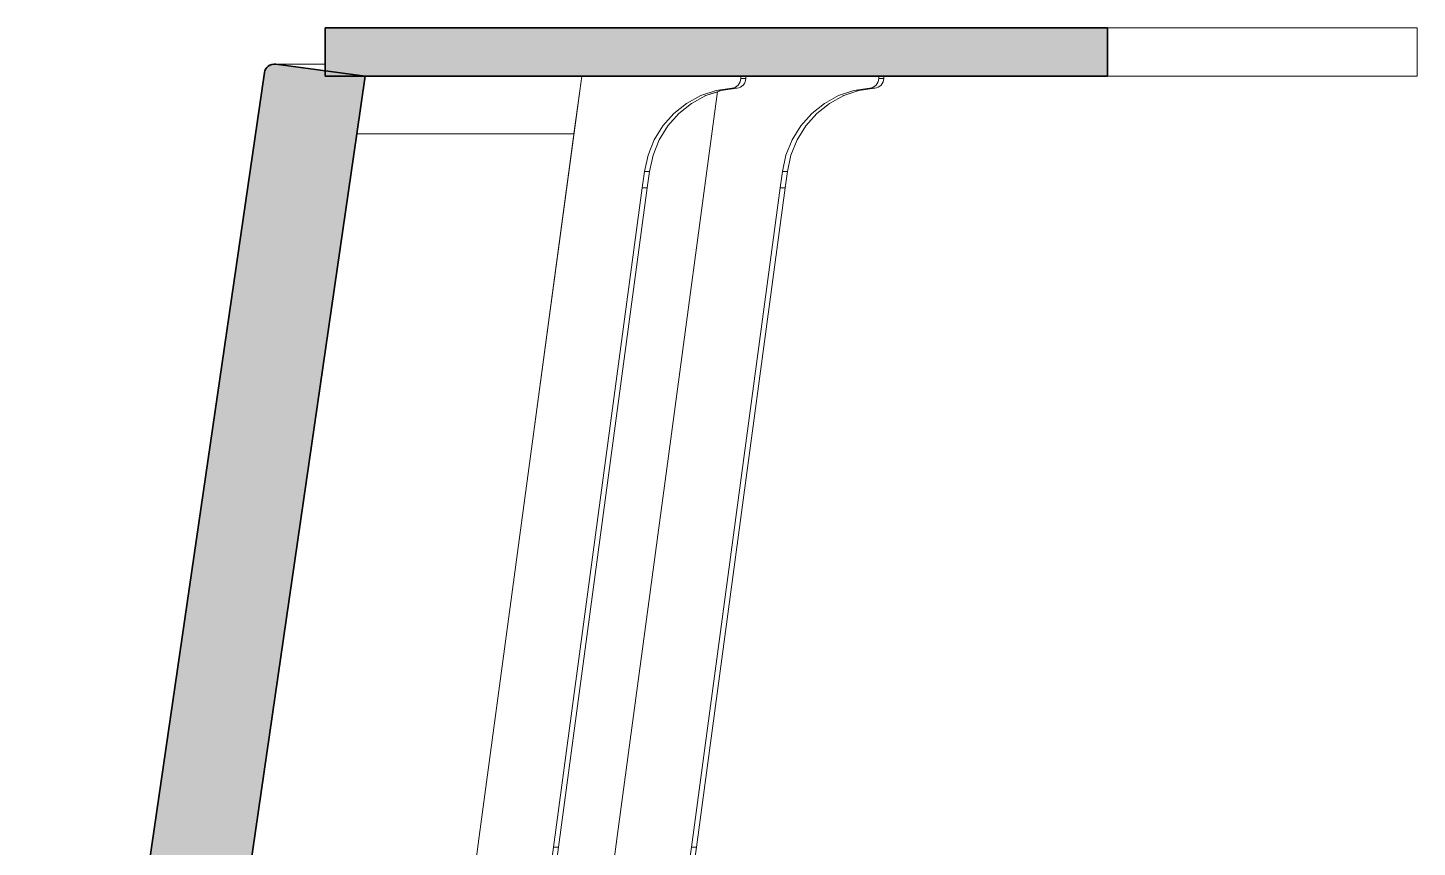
# Model space of a CAD drawing. Header units: millimetres. Extents: x -48147 to 1422273, y -494195 to 18123.
# Drawn here: x 1395971 to 1396688, y -486702 to -486279 of the extents above; entities that cross this region are included whole.
import ezdxf

# ---------------------------------------------------------------- set-up
doc = ezdxf.new("R2010")
doc.units = ezdxf.units.MM
doc.header["$MEASUREMENT"] = 0
doc.linetypes.add('Wipeout_Contour', pattern=[1000, 0, -1000])
doc.layers.add('New_A-35-M_FFE_Fixed', color=7, linetype='Continuous')
doc.layers.add('New_A-35-M_FFE_Fixed_Pen_No__1', color=7, linetype='Continuous', lineweight=13)
doc.layers.add('New_A-35-M_FFE_Fixed_Pen_No__104', color=7, linetype='Continuous', lineweight=15, true_color=0xa6a6a6)
doc.layers.add('New_A-35-M_FFE_Fixed_Pen_No__44', color=7, linetype='Continuous', lineweight=35, true_color=0x444444)

# ---------------------------------------------------------------- blocks, each defined once
blk = doc.blocks.new('Section Elem_317_2', base_point=(1383917.51, -489195.03))
at = {"color": 254, "linetype": 'Wipeout_Contour', "lineweight": 0, "ltscale": 5915394.389580258}
blk.add_wipeout([(1396527.9, -486304.35), (1396687.74, -486304.35), (1396687.74, -486279.35), (1396527.9, -486279.35)], dxfattribs=at).dxf.layer = 'New_A-35-M_FFE_Fixed'
at = {"color": 254, "linetype": 'Wipeout_Contour', "lineweight": 0, "ltscale": 5913526.513430994}
blk.add_wipeout([(1396097.7, -486298.09), (1396098.71, -486298.13), (1396124.15, -486298.13), (1396124.15, -486298.09)], dxfattribs=at).dxf.layer = 'New_A-35-M_FFE_Fixed'
at = {"color": 254, "linetype": 'Wipeout_Contour', "lineweight": 0, "ltscale": 5914401.516148007}
blk.add_wipeout([(1396338.6, -486306.38), (1396338.34, -486307.29), (1396340.93, -486307.29), (1396341.19, -486306.38)], dxfattribs=at).dxf.layer = 'New_A-35-M_FFE_Fixed'
at = {"color": 254, "linetype": 'Wipeout_Contour', "lineweight": 0, "ltscale": 5914668.639556591}
blk.add_wipeout([(1396412.45, -486305.44), (1396412.45, -486304.35), (1396409.86, -486304.35), (1396409.86, -486305.44)], dxfattribs=at).dxf.layer = 'New_A-35-M_FFE_Fixed'
at = {"color": 254, "linetype": 'Wipeout_Contour', "lineweight": 0, "ltscale": 5914643.96869124}
blk.add_wipeout([(1396399.67, -486311.64), (1396407.89, -486310.43), (1396405.3, -486310.43), (1396397.08, -486311.64)], dxfattribs=at).dxf.layer = 'New_A-35-M_FFE_Fixed'
at = {"color": 254, "linetype": 'Wipeout_Contour', "lineweight": 0, "ltscale": 5914571.514645956}
blk.add_wipeout([(1396377.87, -486323.56), (1396384.44, -486318.31), (1396381.85, -486318.31), (1396375.28, -486323.56)], dxfattribs=at).dxf.layer = 'New_A-35-M_FFE_Fixed'
at = {"color": 254, "linetype": 'Wipeout_Contour', "lineweight": 0, "ltscale": 5914277.201894562}
blk.add_wipeout([(1396298.5, -486329.9), (1396294.03, -486337.14), (1396296.62, -486337.14), (1396301.09, -486329.9)], dxfattribs=at).dxf.layer = 'New_A-35-M_FFE_Fixed'
at = {"color": 254, "linetype": 'Wipeout_Contour', "lineweight": 0, "ltscale": 5914541.534912918}
blk.add_wipeout([(1396364.59, -486345.06), (1396367.8, -486337.14), (1396365.21, -486337.14), (1396362, -486345.06)], dxfattribs=at).dxf.layer = 'New_A-35-M_FFE_Fixed'
at = {"color": 254, "linetype": 'Wipeout_Contour', "lineweight": 0, "ltscale": 5914279.267712841}
blk.add_wipeout([(1396291.56, -486353.44), (1396288.98, -486353.44), (1396287.84, -486361.88), (1396290.43, -486361.88)], dxfattribs=at).dxf.layer = 'New_A-35-M_FFE_Fixed'
at = {"color": 254, "linetype": 'Wipeout_Contour', "lineweight": 0, "ltscale": 5914548.126282755}
blk.add_wipeout([(1396361.6, -486361.88), (1396362.74, -486353.44), (1396360.15, -486353.44), (1396359.01, -486361.88)], dxfattribs=at).dxf.layer = 'New_A-35-M_FFE_Fixed'
at = {"layer": 'New_A-35-M_FFE_Fixed_Pen_No__1', "linetype": 'Continuous'}
for p, q in [((1396687.74, -486279.35), (1396527.9, -486279.35)), ((1396687.74, -486279.35), (1396687.74, -486304.35)), ((1396687.74, -486304.35), (1396527.9, -486304.35))]:
    blk.add_line(p, q, dxfattribs=at)
at = {"layer": 'New_A-35-M_FFE_Fixed_Pen_No__44', "linetype": 'Continuous'}
for q in [(1396124.15, -486279.35), (1396527.9, -486304.35)]:
    blk.add_line((1396527.9, -486279.35), q, dxfattribs=at)
at = {"color": 254, "linetype": 'Wipeout_Contour', "lineweight": 0, "ltscale": 5914400.592088836}
blk.add_wipeout([(1396337.37, -486308.87), (1396339.95, -486308.87), (1396340.52, -486308.13), (1396337.93, -486308.13)], dxfattribs=at).dxf.layer = 'New_A-35-M_FFE_Fixed'
at = {"color": 254, "linetype": 'Wipeout_Contour', "lineweight": 0, "ltscale": 5914591.688290986}
blk.add_wipeout([(1396384.44, -486318.31), (1396391.78, -486314.3), (1396389.19, -486314.3), (1396381.85, -486318.31)], dxfattribs=at).dxf.layer = 'New_A-35-M_FFE_Fixed'
at = {"color": 254, "linetype": 'Wipeout_Contour', "lineweight": 0, "ltscale": 5914660.302848124}
blk.add_wipeout([(1396407.89, -486310.43), (1396408.79, -486310.29), (1396406.2, -486310.29), (1396405.3, -486310.43)], dxfattribs=at).dxf.layer = 'New_A-35-M_FFE_Fixed'
at = {"color": 254, "linetype": 'Wipeout_Contour', "lineweight": 0, "ltscale": 5914287.293993958}
blk.add_wipeout([(1396304.11, -486323.56), (1396298.5, -486329.9), (1396301.09, -486329.9), (1396306.69, -486323.56)], dxfattribs=at).dxf.layer = 'New_A-35-M_FFE_Fixed'
at = {"color": 254, "linetype": 'Wipeout_Contour', "lineweight": 0, "ltscale": 5914556.154682463}
blk.add_wipeout([(1396372.27, -486329.9), (1396377.87, -486323.56), (1396375.28, -486323.56), (1396369.68, -486329.9)], dxfattribs=at).dxf.layer = 'New_A-35-M_FFE_Fixed'
at = {"color": 254, "linetype": 'Wipeout_Contour', "lineweight": 0, "ltscale": 5914272.675268833}
blk.add_wipeout([(1396294.03, -486337.14), (1396290.83, -486345.06), (1396293.41, -486345.06), (1396296.62, -486337.14)], dxfattribs=at).dxf.layer = 'New_A-35-M_FFE_Fixed'
at = {"color": 254, "linetype": 'Wipeout_Contour', "lineweight": 0, "ltscale": 5914542.706922175}
blk.add_wipeout([(1396364.59, -486345.06), (1396362, -486345.06), (1396360.15, -486353.44), (1396362.74, -486353.44)], dxfattribs=at).dxf.layer = 'New_A-35-M_FFE_Fixed'
at = {"color": 254, "linetype": 'Wipeout_Contour', "lineweight": 0, "ltscale": 5914419.841548692}
blk.add_wipeout([(1396241.99, -486701.89), (1396244.58, -486701.89), (1396290.43, -486361.88), (1396287.84, -486361.88)], dxfattribs=at).dxf.layer = 'New_A-35-M_FFE_Fixed'
at = {"color": 254, "linetype": 'Wipeout_Contour', "lineweight": 0, "ltscale": 5914670.259168819}
blk.add_wipeout([(1396411.69, -486308.13), (1396412.11, -486307.29), (1396409.52, -486307.29), (1396409.1, -486308.13)], dxfattribs=at).dxf.layer = 'New_A-35-M_FFE_Fixed'
at = {"color": 254, "linetype": 'Wipeout_Contour', "lineweight": 0, "ltscale": 5914394.472341558}
blk.add_wipeout([(1396335.89, -486309.97), (1396335.03, -486310.29), (1396337.62, -486310.29), (1396338.48, -486309.97)], dxfattribs=at).dxf.layer = 'New_A-35-M_FFE_Fixed'
at = {"color": 254, "linetype": 'Wipeout_Contour', "lineweight": 0, "ltscale": 5914616.079775771}
blk.add_wipeout([(1396391.78, -486314.3), (1396399.67, -486311.64), (1396397.08, -486311.64), (1396389.19, -486314.3)], dxfattribs=at).dxf.layer = 'New_A-35-M_FFE_Fixed'
at = {"color": 254, "linetype": 'Wipeout_Contour', "lineweight": 0, "ltscale": 5914302.653484019}
blk.add_wipeout([(1396313.26, -486318.31), (1396310.67, -486318.31), (1396304.11, -486323.56), (1396306.69, -486323.56)], dxfattribs=at).dxf.layer = 'New_A-35-M_FFE_Fixed'
at = {"color": 254, "linetype": 'Wipeout_Contour', "lineweight": 0, "ltscale": 5914546.062072095}
blk.add_wipeout([(1396367.8, -486337.14), (1396372.27, -486329.9), (1396369.68, -486329.9), (1396365.21, -486337.14)], dxfattribs=at).dxf.layer = 'New_A-35-M_FFE_Fixed'
at = {"color": 254, "linetype": 'Wipeout_Contour', "lineweight": 0, "ltscale": 5914273.847818265}
blk.add_wipeout([(1396288.98, -486353.44), (1396291.56, -486353.44), (1396293.41, -486345.06), (1396290.83, -486345.06)], dxfattribs=at).dxf.layer = 'New_A-35-M_FFE_Fixed'
at = {"color": 254, "linetype": 'Wipeout_Contour', "lineweight": 0, "ltscale": 5914397.06693184}
blk.add_wipeout([(1396336.68, -486309.5), (1396335.89, -486309.97), (1396338.48, -486309.97), (1396339.27, -486309.5)], dxfattribs=at).dxf.layer = 'New_A-35-M_FFE_Fixed'
at = {"color": 254, "linetype": 'Wipeout_Contour', "lineweight": 0, "ltscale": 5914669.454624413}
blk.add_wipeout([(1396411.13, -486308.87), (1396411.69, -486308.13), (1396409.1, -486308.13), (1396408.54, -486308.87)], dxfattribs=at).dxf.layer = 'New_A-35-M_FFE_Fixed'
at = {"color": 254, "linetype": 'Wipeout_Contour', "lineweight": 0, "ltscale": 5914391.440487603}
blk.add_wipeout([(1396337.62, -486310.29), (1396335.03, -486310.29), (1396334.13, -486310.43), (1396336.71, -486310.43)], dxfattribs=at).dxf.layer = 'New_A-35-M_FFE_Fixed'
at = {"color": 254, "linetype": 'Wipeout_Contour', "lineweight": 0, "ltscale": 5914665.92936526}
blk.add_wipeout([(1396409.65, -486309.97), (1396410.44, -486309.5), (1396407.85, -486309.5), (1396407.07, -486309.97)], dxfattribs=at).dxf.layer = 'New_A-35-M_FFE_Fixed'
at = {"color": 254, "linetype": 'Wipeout_Contour', "lineweight": 0, "ltscale": 5914375.106466191}
blk.add_wipeout([(1396325.91, -486311.64), (1396328.5, -486311.64), (1396336.71, -486310.43), (1396334.13, -486310.43)], dxfattribs=at).dxf.layer = 'New_A-35-M_FFE_Fixed'
at = {"color": 254, "linetype": 'Wipeout_Contour', "lineweight": 0, "ltscale": 5914663.334734101}
blk.add_wipeout([(1396408.79, -486310.29), (1396409.65, -486309.97), (1396407.07, -486309.97), (1396406.2, -486310.29)], dxfattribs=at).dxf.layer = 'New_A-35-M_FFE_Fixed'
at = {"color": 254, "linetype": 'Wipeout_Contour', "lineweight": 0, "ltscale": 5914401.396575594}
blk.add_wipeout([(1396338.34, -486307.29), (1396337.93, -486308.13), (1396340.52, -486308.13), (1396340.93, -486307.29)], dxfattribs=at).dxf.layer = 'New_A-35-M_FFE_Fixed'
at = {"color": 254, "linetype": 'Wipeout_Contour', "lineweight": 0, "ltscale": 5914347.217834054}
blk.add_wipeout([(1396328.5, -486311.64), (1396325.91, -486311.64), (1396318.01, -486314.3), (1396320.6, -486314.3)], dxfattribs=at).dxf.layer = 'New_A-35-M_FFE_Fixed'
at = {"color": 254, "linetype": 'Wipeout_Contour', "lineweight": 0, "ltscale": 5914667.99394244}
blk.add_wipeout([(1396410.44, -486309.5), (1396411.13, -486308.87), (1396408.54, -486308.87), (1396407.85, -486309.5)], dxfattribs=at).dxf.layer = 'New_A-35-M_FFE_Fixed'
at = {"color": 254, "linetype": 'Wipeout_Contour', "lineweight": 0, "ltscale": 5914669.809240887}
blk.add_wipeout([(1396412.36, -486306.38), (1396412.45, -486305.44), (1396409.86, -486305.44), (1396409.78, -486306.38)], dxfattribs=at).dxf.layer = 'New_A-35-M_FFE_Fixed'
at = {"color": 254, "linetype": 'Wipeout_Contour', "lineweight": 0, "ltscale": 5914322.82670715}
blk.add_wipeout([(1396318.01, -486314.3), (1396310.67, -486318.31), (1396313.26, -486318.31), (1396320.6, -486314.3)], dxfattribs=at).dxf.layer = 'New_A-35-M_FFE_Fixed'
at = {"color": 254, "linetype": 'Wipeout_Contour', "lineweight": 0, "ltscale": 5914399.131460769}
blk.add_wipeout([(1396337.37, -486308.87), (1396336.68, -486309.5), (1396339.27, -486309.5), (1396339.95, -486308.87)], dxfattribs=at).dxf.layer = 'New_A-35-M_FFE_Fixed'
at = {"color": 254, "linetype": 'Wipeout_Contour', "lineweight": 0, "ltscale": 5914400.946529508}
blk.add_wipeout([(1396338.69, -486305.44), (1396338.6, -486306.38), (1396341.19, -486306.38), (1396341.28, -486305.44)], dxfattribs=at).dxf.layer = 'New_A-35-M_FFE_Fixed'
at = {"color": 254, "linetype": 'Wipeout_Contour', "lineweight": 0, "ltscale": 5914670.378800548}
blk.add_wipeout([(1396412.11, -486307.29), (1396412.36, -486306.38), (1396409.78, -486306.38), (1396409.52, -486307.29)], dxfattribs=at).dxf.layer = 'New_A-35-M_FFE_Fixed'
at = {"color": 254, "linetype": 'Wipeout_Contour', "lineweight": 0, "ltscale": 5914399.776783728}
blk.add_wipeout([(1396338.69, -486304.35), (1396338.69, -486305.44), (1396341.28, -486305.44), (1396341.28, -486304.35)], dxfattribs=at).dxf.layer = 'New_A-35-M_FFE_Fixed'
at = {"color": 254, "linetype": 'Wipeout_Contour', "lineweight": 0, "ltscale": 125686575.5722808}
blk.add_wipeout([(1396038.26, -487494.28), (1396038.26, -487495.28), (1396149.55, -487495.28), (1396149.55, -487464.18), (1396149, -487463.36), (1396145.03, -487453.52), (1396143.16, -487443.03), (1396143.49, -487432.37), (1396149.55, -487387.42), (1396149.55, -487167.53), (1396179.2, -487167.53), (1396288.98, -486353.44), (1396290.83, -486345.06), (1396294.03, -486337.14), (1396298.5, -486329.9), (1396304.11, -486323.56), (1396310.67, -486318.31), (1396318.01, -486314.3), (1396325.91, -486311.64), (1396334.13, -486310.43), (1396335.03, -486310.29), (1396335.89, -486309.97), (1396336.68, -486309.5), (1396337.37, -486308.87), (1396337.93, -486308.13), (1396338.34, -486307.29), (1396338.6, -486306.38), (1396338.69, -486305.44), (1396338.69, -486304.35), (1396256.58, -486304.35), (1396152.88, -487073.4), (1396151.71, -487078.63), (1396149.66, -487083.55), (1396146.79, -487088.02), (1396143.21, -487091.89), (1396139.01, -487095.03), (1396134.34, -487097.35), (1396129.34, -487098.78), (1396124.18, -487099.26), (1396074.74, -487099.26), (1396074.73, -487102.88), (1396074.73, -487106.51), (1396074.73, -487110.17), (1396074.75, -487113.76), (1396074.77, -487117.38), (1396074.81, -487121.01), (1396074.85, -487124.63), (1396074.9, -487128.26), (1396074.98, -487132.94), (1396075.08, -487137.61), (1396075.19, -487142.29), (1396075.32, -487146.97), (1396075.46, -487151.65), (1396075.61, -487156.32), (1396075.78, -487161), (1396075.94, -487165.02), (1396082.41, -487166.18), (1396092.09, -487167.89), (1396101.77, -487169.56), (1396111.46, -487171.2), (1396116.81, -487172.73), (1396121.79, -487175.29), (1396126.2, -487178.79), (1396129.88, -487183.09), (1396132.71, -487188.04), (1396134.56, -487193.46), (1396135.39, -487199.15), (1396135.15, -487204.9), (1396103.78, -487437.58), (1396101.43, -487448.02), (1396097.33, -487457.87), (1396091.6, -487466.81), (1396084.42, -487474.55), (1396076.03, -487480.83), (1396066.69, -487485.48), (1396056.7, -487488.32), (1396046.38, -487489.28), (1396043.09, -487489.28), (1396042.15, -487489.38), (1396041.24, -487489.66), (1396040.41, -487490.12), (1396039.67, -487490.75), (1396039.07, -487491.5), (1396038.63, -487492.37), (1396038.35, -487493.31)], dxfattribs=at).dxf.layer = 'New_A-35-M_FFE_Fixed'
at = {"color": 254, "linetype": 'Wipeout_Contour', "lineweight": 0, "ltscale": 4435158.150956412}
blk.add_wipeout([(1396098.71, -486298.13), (1396124.15, -486301.56), (1396124.15, -486298.13)], dxfattribs=at).dxf.layer = 'New_A-35-M_FFE_Fixed'
at = {"color": 254, "linetype": 'Wipeout_Contour', "lineweight": 0, "ltscale": 5913884.706927121}
blk.add_wipeout([(1396144.85, -486304.35), (1396140.56, -486334.07), (1396252.58, -486334.07), (1396256.58, -486304.35)], dxfattribs=at).dxf.layer = 'New_A-35-M_FFE_Fixed'
at = {"color": 254, "linetype": 'Wipeout_Contour', "lineweight": 0, "ltscale": 5914688.689204469}
blk.add_wipeout([(1396361.6, -486361.88), (1396359.01, -486361.88), (1396313.17, -486701.89), (1396315.75, -486701.89)], dxfattribs=at).dxf.layer = 'New_A-35-M_FFE_Fixed'
at = {"color": 254, "linetype": 'Wipeout_Contour', "lineweight": 0, "ltscale": 5914745.114823518}
blk.add_wipeout([(1396241.99, -486701.89), (1396179.2, -487167.53), (1396181.79, -487167.53), (1396244.58, -486701.89)], dxfattribs=at).dxf.layer = 'New_A-35-M_FFE_Fixed'
at = {"layer": 'New_A-35-M_FFE_Fixed_Pen_No__1', "linetype": 'Continuous'}
for p, q in [((1396097.7, -486298.09), (1396124.15, -486298.09)), ((1396098.71, -486298.13), (1396124.15, -486298.13))]:
    blk.add_line(p, q, dxfattribs=at)
at = {"layer": 'New_A-35-M_FFE_Fixed_Pen_No__44', "linetype": 'Continuous'}
blk.add_line((1396124.15, -486279.35), (1396124.15, -486304.35), dxfattribs=at)
at = {"color": 254, "linetype": 'Wipeout_Contour', "lineweight": 0, "ltscale": 5914187.510201894}
blk.add_wipeout([(1396033.13, -487073.33), (1396152.89, -487073.33), (1396252.58, -486334.07), (1396140.56, -486334.07)], dxfattribs=at).dxf.layer = 'New_A-35-M_FFE_Fixed'
at = {"layer": 'New_A-35-M_FFE_Fixed_Pen_No__104', "linetype": 'Continuous'}
blk.add_hatch(color=256, dxfattribs=at).paths.add_polyline_path([(1396093.11, -486301.44), (1396092.87, -486302.39), (1396030.94, -486726.8), (1396028.35, -486742.19), (1396025.08, -486757.46), (1396021.15, -486772.59), (1396016.55, -486787.53), (1396011.3, -486802.28), (1396005.4, -486816.79), (1395998.87, -486831.06), (1395991.72, -486845.04), (1395984.16, -486864.21), (1395978.25, -486883.91), (1395974.03, -486904.02), (1395971.52, -486924.39), (1395970.76, -486944.89), (1395971.73, -486965.39), (1395974.44, -486985.73), (1395978.87, -487005.8), (1395980.51, -487012.64), (1395981.81, -487019.55), (1395982.78, -487026.51), (1395983.42, -487033.5), (1395983.71, -487040.52), (1395983.67, -487047.54), (1395983.28, -487054.55), (1395982.56, -487061.54), (1395982.54, -487062.51), (1395982.7, -487063.47), (1395983.06, -487064.37), (1395983.59, -487065.2), (1395984.28, -487065.91), (1395985.09, -487066.47), (1395986.01, -487066.88), (1395986.98, -487067.1), (1396033.13, -487073.33), (1396140.56, -486334.07), (1396144.85, -486304.35), (1396098.71, -486298.13), (1396097.7, -486298.09), (1396096.69, -486298.24), (1396095.74, -486298.58), (1396094.88, -486299.09), (1396094.13, -486299.76), (1396093.53, -486300.55)])
at = {"layer": 'New_A-35-M_FFE_Fixed_Pen_No__44', "linetype": 'Continuous', "flags": 128}
for points in [[(1396144.85, -486304.35), (1396098.71, -486298.13), (1396097.7, -486298.09), (1396096.69, -486298.24), (1396095.74, -486298.58), (1396094.88, -486299.09), (1396094.13, -486299.76), (1396093.53, -486300.55), (1396093.11, -486301.44), (1396092.87, -486302.39), (1396030.94, -486726.8)], [(1396144.85, -486304.35), (1396140.56, -486334.07), (1396033.13, -487073.33)]]:
    blk.add_lwpolyline(points, dxfattribs=at)
at = {"color": 254, "linetype": 'Wipeout_Contour', "lineweight": 0, "ltscale": 48795255.94929243}
blk.add_wipeout([(1396211.37, -487167.53), (1396250.38, -487167.53), (1396360.15, -486353.44), (1396362, -486345.06), (1396365.21, -486337.14), (1396369.68, -486329.9), (1396375.28, -486323.56), (1396381.85, -486318.31), (1396389.19, -486314.3), (1396397.08, -486311.64), (1396405.3, -486310.43), (1396406.2, -486310.29), (1396407.07, -486309.97), (1396407.85, -486309.5), (1396408.54, -486308.87), (1396409.1, -486308.13), (1396409.52, -486307.29), (1396409.78, -486306.38), (1396409.86, -486305.44), (1396409.86, -486304.35), (1396341.28, -486304.35), (1396341.28, -486305.44), (1396341.19, -486306.38), (1396340.93, -486307.29), (1396340.52, -486308.13), (1396339.95, -486308.87), (1396339.27, -486309.5), (1396338.48, -486309.97), (1396337.62, -486310.29), (1396336.71, -486310.43), (1396328.5, -486311.64), (1396326.69, -486312.25), (1396230.34, -487026.83)], dxfattribs=at).dxf.layer = 'New_A-35-M_FFE_Fixed'
at = {"layer": 'New_A-35-M_FFE_Fixed_Pen_No__104', "linetype": 'Continuous'}
blk.add_hatch(color=256, dxfattribs=at).paths.add_polyline_path([(1396527.9, -486304.35), (1396527.9, -486279.35), (1396124.15, -486279.35), (1396124.15, -486304.35)])
at = {"layer": 'New_A-35-M_FFE_Fixed_Pen_No__1', "linetype": 'Continuous'}
for p, q in [((1396338.34, -486307.29), (1396337.93, -486308.13)), ((1396338.6, -486306.38), (1396338.34, -486307.29)), ((1396338.69, -486305.44), (1396338.6, -486306.38)), ((1396338.69, -486304.35), (1396338.69, -486305.44)), ((1396338.69, -486305.44), (1396341.28, -486305.44)), ((1396340.93, -486307.29), (1396340.52, -486308.13)), ((1396341.19, -486306.38), (1396340.93, -486307.29)), ((1396341.28, -486305.44), (1396341.19, -486306.38)), ((1396341.28, -486304.35), (1396341.28, -486305.44)), ((1396409.1, -486308.13), (1396409.52, -486307.29)), ((1396409.52, -486307.29), (1396409.78, -486306.38)), ((1396409.78, -486306.38), (1396409.86, -486305.44)), ((1396409.86, -486305.44), (1396409.86, -486304.35)), ((1396412.45, -486305.44), (1396409.86, -486305.44)), ((1396411.69, -486308.13), (1396412.11, -486307.29)), ((1396412.11, -486307.29), (1396412.36, -486306.38)), ((1396412.36, -486306.38), (1396412.45, -486305.44)), ((1396412.45, -486305.44), (1396412.45, -486304.35)), ((1396335.03, -486310.29), (1396334.13, -486310.43)), ((1396334.13, -486310.43), (1396336.71, -486310.43)), ((1396335.89, -486309.97), (1396335.03, -486310.29)), ((1396336.68, -486309.5), (1396335.89, -486309.97)), ((1396337.37, -486308.87), (1396336.68, -486309.5)), ((1396337.62, -486310.29), (1396336.71, -486310.43)), ((1396337.93, -486308.13), (1396337.37, -486308.87)), ((1396338.48, -486309.97), (1396337.62, -486310.29)), ((1396339.27, -486309.5), (1396338.48, -486309.97)), ((1396339.95, -486308.87), (1396339.27, -486309.5)), ((1396340.52, -486308.13), (1396339.95, -486308.87)), ((1396381.85, -486318.31), (1396389.19, -486314.3)), ((1396384.44, -486318.31), (1396391.78, -486314.3)), ((1396389.19, -486314.3), (1396397.08, -486311.64)), ((1396391.78, -486314.3), (1396399.67, -486311.64)), ((1396397.08, -486311.64), (1396405.3, -486310.43)), ((1396399.67, -486311.64), (1396407.89, -486310.43)), ((1396405.3, -486310.43), (1396406.2, -486310.29)), ((1396407.89, -486310.43), (1396405.3, -486310.43)), ((1396406.2, -486310.29), (1396407.07, -486309.97)), ((1396407.07, -486309.97), (1396407.85, -486309.5)), ((1396407.85, -486309.5), (1396408.54, -486308.87)), ((1396407.89, -486310.43), (1396408.79, -486310.29)), ((1396408.54, -486308.87), (1396409.1, -486308.13)), ((1396408.79, -486310.29), (1396409.65, -486309.97)), ((1396409.65, -486309.97), (1396410.44, -486309.5)), ((1396410.44, -486309.5), (1396411.13, -486308.87)), ((1396411.13, -486308.87), (1396411.69, -486308.13)), ((1396375.28, -486323.56), (1396381.85, -486318.31)), ((1396377.87, -486323.56), (1396384.44, -486318.31)), ((1396369.68, -486329.9), (1396375.28, -486323.56)), ((1396372.27, -486329.9), (1396377.87, -486323.56)), ((1396365.21, -486337.14), (1396369.68, -486329.9)), ((1396367.8, -486337.14), (1396372.27, -486329.9)), ((1396362, -486345.06), (1396365.21, -486337.14)), ((1396364.59, -486345.06), (1396367.8, -486337.14)), ((1396360.15, -486353.44), (1396362, -486345.06)), ((1396362.74, -486353.44), (1396364.59, -486345.06)), ((1396359.01, -486361.88), (1396360.15, -486353.44)), ((1396362.74, -486353.44), (1396360.15, -486353.44)), ((1396361.6, -486361.88), (1396362.74, -486353.44)), ((1396361.6, -486361.88), (1396359.01, -486361.88))]:
    blk.add_line(p, q, dxfattribs=at)
at = {"layer": 'New_A-35-M_FFE_Fixed_Pen_No__44', "linetype": 'Continuous'}
blk.add_line((1396527.9, -486304.35), (1396124.15, -486304.35), dxfattribs=at)
at = {"color": 254, "linetype": 'Wipeout_Contour', "lineweight": 0, "ltscale": 16264799.2386582}
blk.add_wipeout([(1396194.48, -487073.4), (1396224.06, -487073.4), (1396230.34, -487026.83), (1396326.69, -486312.25), (1396320.6, -486314.3), (1396313.26, -486318.31), (1396306.69, -486323.56), (1396301.09, -486329.9), (1396296.62, -486337.14), (1396293.41, -486345.06), (1396291.56, -486353.44)], dxfattribs=at).dxf.layer = 'New_A-35-M_FFE_Fixed'
at = {"layer": 'New_A-35-M_FFE_Fixed_Pen_No__1', "linetype": 'Continuous'}
for p, q in [((1396255.58, -486311.78), (1396256.58, -486304.35)), ((1396230.18, -486500.2), (1396255.58, -486311.78)), ((1396326.69, -486312.25), (1396301.35, -486500.2)), ((1396318.01, -486314.3), (1396310.67, -486318.31)), ((1396320.6, -486314.3), (1396313.26, -486318.31)), ((1396325.91, -486311.64), (1396318.01, -486314.3)), ((1396328.5, -486311.64), (1396320.6, -486314.3)), ((1396334.13, -486310.43), (1396325.91, -486311.64)), ((1396336.71, -486310.43), (1396328.5, -486311.64)), ((1396310.67, -486318.31), (1396304.11, -486323.56)), ((1396313.26, -486318.31), (1396306.69, -486323.56)), ((1396304.11, -486323.56), (1396298.5, -486329.9)), ((1396306.69, -486323.56), (1396301.09, -486329.9)), ((1396140.56, -486334.07), (1396252.59, -486334.07)), ((1396298.5, -486329.9), (1396294.03, -486337.14)), ((1396301.09, -486329.9), (1396296.62, -486337.14)), ((1396294.03, -486337.14), (1396290.83, -486345.06)), ((1396296.62, -486337.14), (1396293.41, -486345.06)), ((1396290.83, -486345.06), (1396288.98, -486353.44)), ((1396293.41, -486345.06), (1396291.56, -486353.44)), ((1396288.98, -486353.44), (1396287.84, -486361.88)), ((1396288.98, -486353.44), (1396291.56, -486353.44)), ((1396291.56, -486353.44), (1396290.43, -486361.88)), ((1396287.84, -486361.88), (1396241.99, -486701.89)), ((1396290.43, -486361.88), (1396244.58, -486701.89)), ((1396287.84, -486361.88), (1396290.43, -486361.88)), ((1396313.17, -486701.89), (1396359.01, -486361.88)), ((1396315.75, -486701.89), (1396361.6, -486361.88)), ((1396203.72, -486696.36), (1396230.18, -486500.2)), ((1396301.35, -486500.2), (1396274.9, -486696.36)), ((1396159.1, -487027.3), (1396203.72, -486696.36)), ((1396241.99, -486701.89), (1396179.2, -487167.53)), ((1396244.58, -486701.89), (1396181.79, -487167.53)), ((1396274.9, -486696.36), (1396230.28, -487027.3)), ((1396241.99, -486701.89), (1396244.58, -486701.89)), ((1396250.38, -487167.53), (1396313.17, -486701.89)), ((1396252.97, -487167.53), (1396315.75, -486701.89)), ((1396315.75, -486701.89), (1396313.17, -486701.89))]:
    blk.add_line(p, q, dxfattribs=at)

msp = doc.modelspace()

# ---------------------------------------------------------------- block references
at = {"layer": 'New_A-35-M_FFE_Fixed'}
msp.add_blockref('Section Elem_317_2', (1383917.51, -489195.03), dxfattribs=at)

doc.saveas('drawing.dxf')
